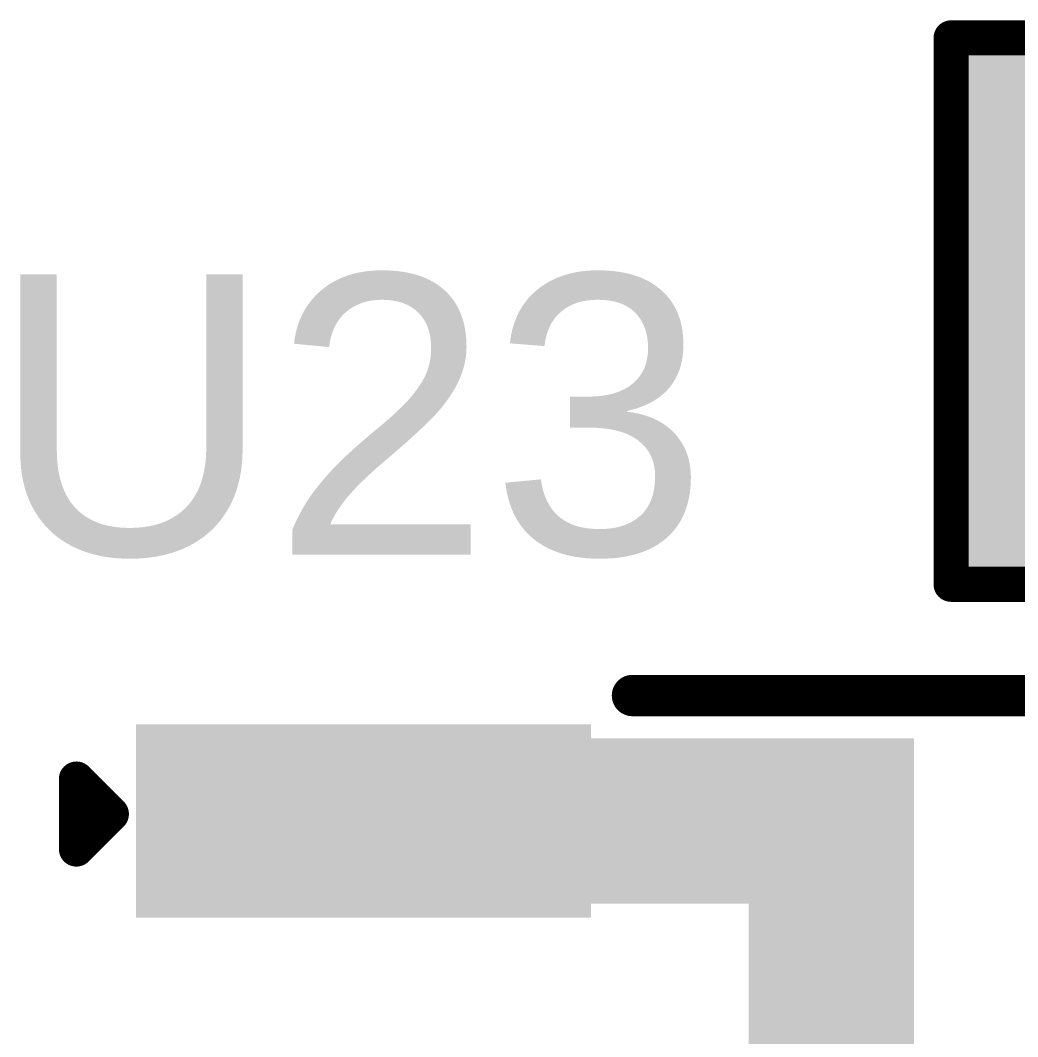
# Model space of a CAD drawing. Header units: inches. Extents: x 68 to 568, y 3 to 460.
# Drawn here: x 152.241 to 155.858, y 101.816 to 105.5 of the extents above; entities that cross this region are included whole.
import ezdxf

# ---------------------------------------------------------------- set-up
doc = ezdxf.new("R2010")
doc.units = ezdxf.units.IN
for name, color, linetype in [('Top Layer', 1, 'Continuous'), ('Top Overlay', 2, 'Continuous'), ('Top Paste', 8, 'Continuous'), ('Top Solder', 216, 'Continuous')]:
    doc.layers.add(name, color=color, linetype=linetype)
doc.styles.add('Arial', font='', dxfattribs={"height": 0.2})
doc.styles.get('Arial').set_extended_font_data('Arial')

# ---------------------------------------------------------------- blocks, each defined once
blk = doc.blocks.new('UCC256404DDBR_177')
at = {"layer": 'Top Layer'}
blk.add_hatch(color=1, dxfattribs=at).paths.add_polyline_path([(-3.55, 4.745), (-2, 4.745), (-2, 4.145), (-3.55, 4.145)])
at = {"layer": 'Top Paste'}
blk.add_hatch(color=8, dxfattribs=at).paths.add_polyline_path([(-3.55, 4.745), (-2, 4.745), (-2, 4.145), (-3.55, 4.145)])
at = {"layer": 'Top Solder'}
blk.add_hatch(color=216, dxfattribs=at).paths.add_polyline_path([(-3.6, 4.795), (-1.95, 4.795), (-1.95, 4.095), (-3.6, 4.095)])
at = {"layer": 'Top Overlay'}
for points in [[(-1.8, 4.9, 0.15, 0.15, 0), (1.8, 4.9, 0.15, 0.15, 0)], [(-3.8164, 4.3434, 0.127, 0.127, 0), (-3.8164, 4.5974, 0.127, 0.127, 0)], [(-3.8164, 4.5974, 0.127, 0.127, 0), (-3.6894, 4.4704, 0.127, 0.127, 0)], [(-3.8164, 4.3434, 0.127, 0.127, 0), (-3.6894, 4.4704, 0.127, 0.127, 0)]]:
    blk.add_lwpolyline(points, format="xyseb", dxfattribs=at)
for points in [[(-1.8375, 4.9, 0.075, 0.075, 1), (-1.7625, 4.9, 0.075, 0.075, 1)], [(-3.8482, 4.5974, 0.0635, 0.0635, 1), (-3.7847, 4.5974, 0.0635, 0.0635, 1)], [(-3.8482, 4.5974, 0.0635, 0.0635, 1), (-3.7847, 4.5974, 0.0635, 0.0635, 1)], [(-3.7212, 4.4704, 0.0635, 0.0635, 1), (-3.6577, 4.4704, 0.0635, 0.0635, 1)], [(-3.7212, 4.4704, 0.0635, 0.0635, 1), (-3.6577, 4.4704, 0.0635, 0.0635, 1)], [(-3.8482, 4.3434, 0.0635, 0.0635, 1), (-3.7847, 4.3434, 0.0635, 0.0635, 1)], [(-3.8482, 4.3434, 0.0635, 0.0635, 1), (-3.7847, 4.3434, 0.0635, 0.0635, 1)]]:
    blk.add_lwpolyline(points, format="xyseb", close=True, dxfattribs=at)
blk = doc.blocks.new('C___1206_233')
at = {"layer": 'Top Layer'}
for points in [[(-2.032, 0.889), (-0.508, 0.889), (-0.508, -0.889), (-2.032, -0.889)], [(0.508, 0.889), (2.032, 0.889), (2.032, -0.889), (0.508, -0.889)]]:
    blk.add_hatch(color=1, dxfattribs=at).paths.add_polyline_path(points)
at = {"layer": 'Top Paste'}
for points in [[(-2.032, 0.889), (-0.508, 0.889), (-0.508, -0.889), (-2.032, -0.889)], [(0.508, 0.889), (2.032, 0.889), (2.032, -0.889), (0.508, -0.889)]]:
    blk.add_hatch(color=8, dxfattribs=at).paths.add_polyline_path(points)
at = {"layer": 'Top Solder'}
for points in [[(-2.1336, 0.9906), (-0.4064, 0.9906), (-0.4064, -0.9906), (-2.1336, -0.9906)], [(0.4064, 0.9906), (2.1336, 0.9906), (2.1336, -0.9906), (0.4064, -0.9906)]]:
    blk.add_hatch(color=216, dxfattribs=at).paths.add_polyline_path(points)
at = {"layer": 'Top Overlay'}
for points in [[(-2.1336, -0.9906, 0.127, 0.127, 0), (-2.1336, 0.9906, 0.127, 0.127, 0)], [(-2.1336, 0.9906, 0.127, 0.127, 0), (-0.6096, 0.9906, 0.127, 0.127, 0)], [(0.6096, 0.9906, 0.127, 0.127, 0), (2.1336, 0.9906, 0.127, 0.127, 0)], [(2.1336, -0.9906, 0.127, 0.127, 0), (2.1336, 0.9906, 0.127, 0.127, 0)], [(-2.1336, -0.9906, 0.127, 0.127, 0), (-0.6096, -0.9906, 0.127, 0.127, 0)], [(0.6096, -0.9906, 0.127, 0.127, 0), (2.1336, -0.9906, 0.127, 0.127, 0)]]:
    blk.add_lwpolyline(points, format="xyseb", dxfattribs=at)
for points in [[(-2.16535, 0.9906, 0.0635, 0.0635, 1), (-2.10185, 0.9906, 0.0635, 0.0635, 1)], [(-2.16535, 0.9906, 0.0635, 0.0635, 1), (-2.10185, 0.9906, 0.0635, 0.0635, 1)], [(-0.64135, 0.9906, 0.0635, 0.0635, 1), (-0.57785, 0.9906, 0.0635, 0.0635, 1)], [(0.57785, 0.9906, 0.0635, 0.0635, 1), (0.64135, 0.9906, 0.0635, 0.0635, 1)], [(2.10185, 0.9906, 0.0635, 0.0635, 1), (2.16535, 0.9906, 0.0635, 0.0635, 1)], [(2.10185, 0.9906, 0.0635, 0.0635, 1), (2.16535, 0.9906, 0.0635, 0.0635, 1)], [(-2.16535, -0.9906, 0.0635, 0.0635, 1), (-2.10185, -0.9906, 0.0635, 0.0635, 1)], [(-2.16535, -0.9906, 0.0635, 0.0635, 1), (-2.10185, -0.9906, 0.0635, 0.0635, 1)], [(-0.64135, -0.9906, 0.0635, 0.0635, 1), (-0.57785, -0.9906, 0.0635, 0.0635, 1)], [(0.57785, -0.9906, 0.0635, 0.0635, 1), (0.64135, -0.9906, 0.0635, 0.0635, 1)], [(2.10185, -0.9906, 0.0635, 0.0635, 1), (2.16535, -0.9906, 0.0635, 0.0635, 1)], [(2.10185, -0.9906, 0.0635, 0.0635, 1), (2.16535, -0.9906, 0.0635, 0.0635, 1)]]:
    blk.add_lwpolyline(points, format="xyseb", close=True, dxfattribs=at)

msp = doc.modelspace()

# ---------------------------------------------------------------- hatches: boundary and pattern name
at = {"layer": 'Top Layer'}
for points in [[(152.7108, 102.2973), (155.4819, 102.2973), (155.4819, 102.8973), (152.7108, 102.8973)], [(155.4819, 98.658), (155.4819, 102.8973), (154.8819, 102.8973), (154.8819, 98.658)]]:
    msp.add_hatch(color=1, dxfattribs=at).paths.add_polyline_path(points)

# ---------------------------------------------------------------- block references
for name, p in [('C___1206_233', (157.7497, 104.446)), ('UCC256404DDBR_177', (156.2608, 98.1523))]:
    msp.add_blockref(name, p)

# ---------------------------------------------------------------- texts
at = {"layer": 'Top Overlay', "style": 'Arial'}
msp.add_text('U23', height=1.016, dxfattribs=at).set_placement((152.1315, 103.5627))

doc.saveas('drawing.dxf')
